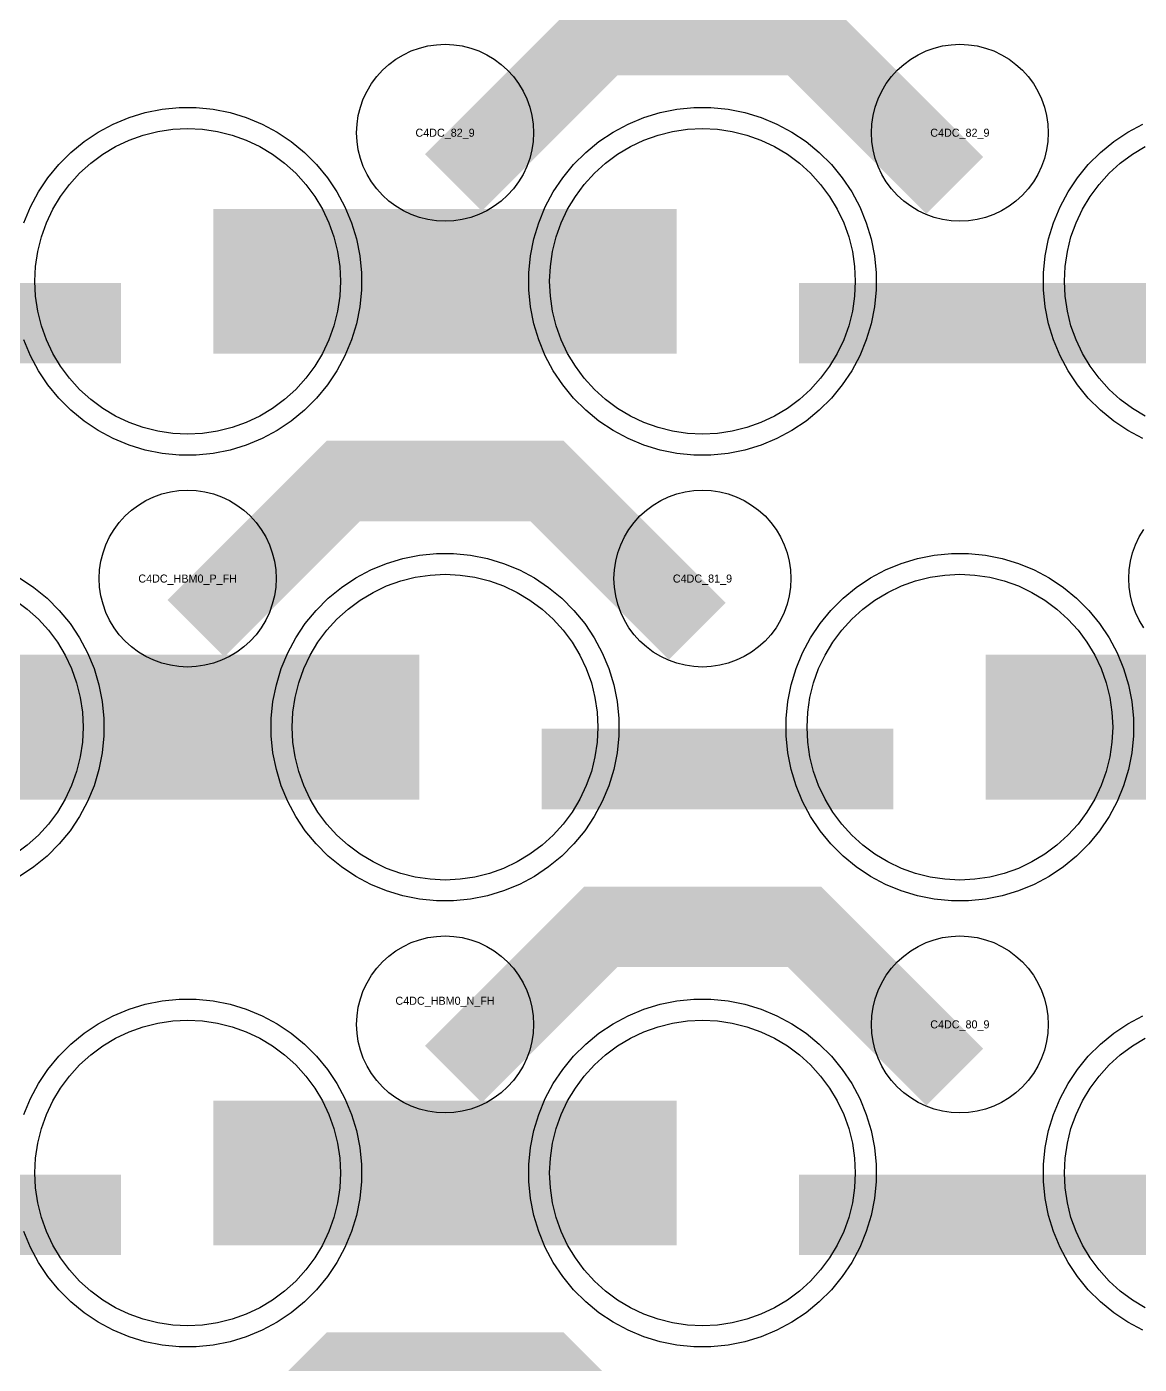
# Model space of a CAD drawing. Extents: x -11880 to 11880, y -14992 to 14992.
# Drawn here: x -9170 to -8824.2, y -3813.9 to -3398.2 of the extents above; entities that cross this region are included whole.
import ezdxf
from ezdxf.enums import TextEntityAlignment as Align

# ---------------------------------------------------------------- set-up
doc = ezdxf.new("R2010")
doc.units = 0
doc.header["$MEASUREMENT"] = 0
for name, color, linetype in [('GDS_775_DT_237', 138, 'CONTINUOUS'), ('RDL1_FS', 34, 'CONTINUOUS'), ('RDL_BS', 160, 'CONTINUOUS')]:
    doc.layers.add(name, color=color, linetype=linetype)

msp = doc.modelspace()

# ---------------------------------------------------------------- linework, layer by layer
at = {"layer": 'RDL1_FS'}
for points in [[(-9120, -3524.819), (-9124.657, -3524.59), (-9129.268, -3523.906), (-9133.791, -3522.774), (-9138.181, -3521.202), (-9142.395, -3519.21), (-9146.395, -3516.812), (-9150.14, -3514.034), (-9153.594, -3510.904), (-9156.724, -3507.45), (-9159.502, -3503.705), (-9161.9, -3499.705), (-9163.892, -3495.491), (-9165.464, -3491.101), (-9166.596, -3486.578), (-9167.28, -3481.967), (-9167.509, -3477.31), (-9167.28, -3472.653), (-9166.596, -3468.042), (-9165.464, -3463.519), (-9163.892, -3459.129), (-9161.9, -3454.915), (-9159.502, -3450.915), (-9156.724, -3447.17), (-9153.594, -3443.716), (-9150.14, -3440.586), (-9146.395, -3437.808), (-9142.395, -3435.41), (-9138.181, -3433.418), (-9133.791, -3431.846), (-9129.268, -3430.714), (-9124.657, -3430.03), (-9120, -3429.801), (-9115.343, -3430.03), (-9110.732, -3430.714), (-9106.209, -3431.846), (-9101.819, -3433.418), (-9097.605, -3435.41), (-9093.605, -3437.808), (-9089.86, -3440.586), (-9086.406, -3443.716), (-9083.276, -3447.17), (-9080.498, -3450.915), (-9078.1, -3454.915), (-9076.108, -3459.129), (-9074.536, -3463.519), (-9073.404, -3468.042), (-9072.72, -3472.653), (-9072.491, -3477.31), (-9072.72, -3481.967), (-9073.404, -3486.578), (-9074.536, -3491.101), (-9076.108, -3495.491), (-9078.1, -3499.705), (-9080.498, -3503.705), (-9083.276, -3507.45), (-9086.406, -3510.904), (-9089.86, -3514.034), (-9093.605, -3516.812), (-9097.605, -3519.21), (-9101.819, -3521.202), (-9106.209, -3522.774), (-9110.732, -3523.906), (-9115.343, -3524.59)], [(-8960, -3524.819), (-8964.657, -3524.59), (-8969.268, -3523.906), (-8973.791, -3522.774), (-8978.181, -3521.202), (-8982.395, -3519.21), (-8986.395, -3516.812), (-8990.14, -3514.034), (-8993.594, -3510.904), (-8996.724, -3507.45), (-8999.502, -3503.705), (-9001.9, -3499.705), (-9003.892, -3495.491), (-9005.464, -3491.101), (-9006.596, -3486.578), (-9007.28, -3481.967), (-9007.509, -3477.31), (-9007.28, -3472.653), (-9006.596, -3468.042), (-9005.464, -3463.519), (-9003.892, -3459.129), (-9001.9, -3454.915), (-8999.502, -3450.915), (-8996.724, -3447.17), (-8993.594, -3443.716), (-8990.14, -3440.586), (-8986.395, -3437.808), (-8982.395, -3435.41), (-8978.181, -3433.418), (-8973.791, -3431.846), (-8969.268, -3430.714), (-8964.657, -3430.03), (-8960, -3429.801), (-8955.343, -3430.03), (-8950.732, -3430.714), (-8946.209, -3431.846), (-8941.819, -3433.418), (-8937.605, -3435.41), (-8933.605, -3437.808), (-8929.86, -3440.586), (-8926.406, -3443.716), (-8923.276, -3447.17), (-8920.498, -3450.915), (-8918.1, -3454.915), (-8916.108, -3459.129), (-8914.536, -3463.519), (-8913.404, -3468.042), (-8912.72, -3472.653), (-8912.491, -3477.31), (-8912.72, -3481.967), (-8913.404, -3486.578), (-8914.536, -3491.101), (-8916.108, -3495.491), (-8918.1, -3499.705), (-8920.498, -3503.705), (-8923.276, -3507.45), (-8926.406, -3510.904), (-8929.86, -3514.034), (-8933.605, -3516.812), (-8937.605, -3519.21), (-8941.819, -3521.202), (-8946.209, -3522.774), (-8950.732, -3523.906), (-8955.343, -3524.59)], [(-9040, -3663.384), (-9044.657, -3663.155), (-9049.268, -3662.471), (-9053.791, -3661.339), (-9058.181, -3659.767), (-9062.395, -3657.775), (-9066.395, -3655.377), (-9070.14, -3652.599), (-9073.594, -3649.469), (-9076.724, -3646.015), (-9079.502, -3642.27), (-9081.9, -3638.27), (-9083.892, -3634.056), (-9085.464, -3629.666), (-9086.596, -3625.143), (-9087.28, -3620.532), (-9087.509, -3615.875), (-9087.28, -3611.218), (-9086.596, -3606.607), (-9085.464, -3602.084), (-9083.892, -3597.694), (-9081.9, -3593.48), (-9079.502, -3589.48), (-9076.724, -3585.735), (-9073.594, -3582.281), (-9070.14, -3579.151), (-9066.395, -3576.373), (-9062.395, -3573.975), (-9058.181, -3571.983), (-9053.791, -3570.411), (-9049.268, -3569.279), (-9044.657, -3568.595), (-9040, -3568.366), (-9035.343, -3568.595), (-9030.732, -3569.279), (-9026.209, -3570.411), (-9021.819, -3571.983), (-9017.605, -3573.975), (-9013.605, -3576.373), (-9009.86, -3579.151), (-9006.406, -3582.281), (-9003.276, -3585.735), (-9000.498, -3589.48), (-8998.1, -3593.48), (-8996.108, -3597.694), (-8994.536, -3602.084), (-8993.404, -3606.607), (-8992.72, -3611.218), (-8992.491, -3615.875), (-8992.72, -3620.532), (-8993.404, -3625.143), (-8994.536, -3629.666), (-8996.108, -3634.056), (-8998.1, -3638.27), (-9000.498, -3642.27), (-9003.276, -3646.015), (-9006.406, -3649.469), (-9009.86, -3652.599), (-9013.605, -3655.377), (-9017.605, -3657.775), (-9021.819, -3659.767), (-9026.209, -3661.339), (-9030.732, -3662.471), (-9035.343, -3663.155)], [(-8880, -3663.384), (-8884.657, -3663.155), (-8889.268, -3662.471), (-8893.791, -3661.339), (-8898.181, -3659.767), (-8902.395, -3657.775), (-8906.395, -3655.377), (-8910.14, -3652.599), (-8913.594, -3649.469), (-8916.724, -3646.015), (-8919.502, -3642.27), (-8921.9, -3638.27), (-8923.892, -3634.056), (-8925.464, -3629.666), (-8926.596, -3625.143), (-8927.28, -3620.532), (-8927.509, -3615.875), (-8927.28, -3611.218), (-8926.596, -3606.607), (-8925.464, -3602.084), (-8923.892, -3597.694), (-8921.9, -3593.48), (-8919.502, -3589.48), (-8916.724, -3585.735), (-8913.594, -3582.281), (-8910.14, -3579.151), (-8906.395, -3576.373), (-8902.395, -3573.975), (-8898.181, -3571.983), (-8893.791, -3570.411), (-8889.268, -3569.279), (-8884.657, -3568.595), (-8880, -3568.366), (-8875.343, -3568.595), (-8870.732, -3569.279), (-8866.209, -3570.411), (-8861.819, -3571.983), (-8857.605, -3573.975), (-8853.605, -3576.373), (-8849.86, -3579.151), (-8846.406, -3582.281), (-8843.276, -3585.735), (-8840.498, -3589.48), (-8838.1, -3593.48), (-8836.108, -3597.694), (-8834.536, -3602.084), (-8833.404, -3606.607), (-8832.72, -3611.218), (-8832.491, -3615.875), (-8832.72, -3620.532), (-8833.404, -3625.143), (-8834.536, -3629.666), (-8836.108, -3634.056), (-8838.1, -3638.27), (-8840.498, -3642.27), (-8843.276, -3646.015), (-8846.406, -3649.469), (-8849.86, -3652.599), (-8853.605, -3655.377), (-8857.605, -3657.775), (-8861.819, -3659.767), (-8866.209, -3661.339), (-8870.732, -3662.471), (-8875.343, -3663.155)]]:
    msp.add_lwpolyline(points, close=True, dxfattribs=at)
for points in [[(-8822.395, -3519.21), (-8826.395, -3516.812), (-8830.14, -3514.034), (-8833.594, -3510.904), (-8836.724, -3507.45), (-8839.502, -3503.705), (-8841.9, -3499.705), (-8843.892, -3495.491), (-8845.464, -3491.101), (-8846.596, -3486.578), (-8847.28, -3481.967), (-8847.509, -3477.31), (-8847.28, -3472.653), (-8846.596, -3468.042), (-8845.464, -3463.519), (-8843.892, -3459.129), (-8841.9, -3454.915), (-8839.502, -3450.915), (-8836.724, -3447.17), (-8833.594, -3443.716), (-8830.14, -3440.586), (-8826.395, -3437.808), (-8822.395, -3435.41)], [(-9173.605, -3576.373), (-9169.86, -3579.151), (-9166.406, -3582.281), (-9163.276, -3585.735), (-9160.498, -3589.48), (-9158.1, -3593.48), (-9156.108, -3597.694), (-9154.536, -3602.084), (-9153.404, -3606.607), (-9152.72, -3611.218), (-9152.491, -3615.875), (-9152.72, -3620.532), (-9153.404, -3625.143), (-9154.536, -3629.666), (-9156.108, -3634.056), (-9158.1, -3638.27), (-9160.498, -3642.27), (-9163.276, -3646.015), (-9166.406, -3649.469), (-9169.86, -3652.599), (-9173.605, -3655.377)]]:
    msp.add_lwpolyline(points, dxfattribs=at)
for points in [[(-9111.998, -3477.31, 45, 45, 0), (-9039.998, -3477.31, 45, 45, 0)], [(-9039.998, -3477.31, 45, 45, 0), (-8967.998, -3477.31, 45, 45, 0)], [(-9191.998, -3615.875, 45, 45, 0), (-9119.998, -3615.875, 45, 45, 0)], [(-9119.998, -3615.875, 45, 45, 0), (-9047.998, -3615.875, 45, 45, 0)], [(-8871.998, -3615.875, 45, 45, 0), (-8799.998, -3615.875, 45, 45, 0)]]:
    msp.add_lwpolyline(points, format="xyseb", dxfattribs=at)
at = {"layer": 'RDL1_FS', "color": 240, "true_color": 0xed1f24}
for points in [[(-9120, -3801.949), (-9124.657, -3801.72), (-9129.268, -3801.036), (-9133.791, -3799.904), (-9138.181, -3798.332), (-9142.395, -3796.34), (-9146.395, -3793.942), (-9150.14, -3791.164), (-9153.594, -3788.034), (-9156.724, -3784.58), (-9159.502, -3780.835), (-9161.9, -3776.835), (-9163.892, -3772.621), (-9165.464, -3768.231), (-9166.596, -3763.708), (-9167.28, -3759.097), (-9167.509, -3754.44), (-9167.28, -3749.783), (-9166.596, -3745.172), (-9165.464, -3740.649), (-9163.892, -3736.259), (-9161.9, -3732.045), (-9159.502, -3728.045), (-9156.724, -3724.3), (-9153.594, -3720.846), (-9150.14, -3717.716), (-9146.395, -3714.938), (-9142.395, -3712.54), (-9138.181, -3710.548), (-9133.791, -3708.976), (-9129.268, -3707.844), (-9124.657, -3707.16), (-9120, -3706.931), (-9115.343, -3707.16), (-9110.732, -3707.844), (-9106.209, -3708.976), (-9101.819, -3710.548), (-9097.605, -3712.54), (-9093.605, -3714.938), (-9089.86, -3717.716), (-9086.406, -3720.846), (-9083.276, -3724.3), (-9080.498, -3728.045), (-9078.1, -3732.045), (-9076.108, -3736.259), (-9074.536, -3740.649), (-9073.404, -3745.172), (-9072.72, -3749.783), (-9072.491, -3754.44), (-9072.72, -3759.097), (-9073.404, -3763.708), (-9074.536, -3768.231), (-9076.108, -3772.621), (-9078.1, -3776.835), (-9080.498, -3780.835), (-9083.276, -3784.58), (-9086.406, -3788.034), (-9089.86, -3791.164), (-9093.605, -3793.942), (-9097.605, -3796.34), (-9101.819, -3798.332), (-9106.209, -3799.904), (-9110.732, -3801.036), (-9115.343, -3801.72)], [(-8960, -3801.949), (-8964.657, -3801.72), (-8969.268, -3801.036), (-8973.791, -3799.904), (-8978.181, -3798.332), (-8982.395, -3796.34), (-8986.395, -3793.942), (-8990.14, -3791.164), (-8993.594, -3788.034), (-8996.724, -3784.58), (-8999.502, -3780.835), (-9001.9, -3776.835), (-9003.892, -3772.621), (-9005.464, -3768.231), (-9006.596, -3763.708), (-9007.28, -3759.097), (-9007.509, -3754.44), (-9007.28, -3749.783), (-9006.596, -3745.172), (-9005.464, -3740.649), (-9003.892, -3736.259), (-9001.9, -3732.045), (-8999.502, -3728.045), (-8996.724, -3724.3), (-8993.594, -3720.846), (-8990.14, -3717.716), (-8986.395, -3714.938), (-8982.395, -3712.54), (-8978.181, -3710.548), (-8973.791, -3708.976), (-8969.268, -3707.844), (-8964.657, -3707.16), (-8960, -3706.931), (-8955.343, -3707.16), (-8950.732, -3707.844), (-8946.209, -3708.976), (-8941.819, -3710.548), (-8937.605, -3712.54), (-8933.605, -3714.938), (-8929.86, -3717.716), (-8926.406, -3720.846), (-8923.276, -3724.3), (-8920.498, -3728.045), (-8918.1, -3732.045), (-8916.108, -3736.259), (-8914.536, -3740.649), (-8913.404, -3745.172), (-8912.72, -3749.783), (-8912.491, -3754.44), (-8912.72, -3759.097), (-8913.404, -3763.708), (-8914.536, -3768.231), (-8916.108, -3772.621), (-8918.1, -3776.835), (-8920.498, -3780.835), (-8923.276, -3784.58), (-8926.406, -3788.034), (-8929.86, -3791.164), (-8933.605, -3793.942), (-8937.605, -3796.34), (-8941.819, -3798.332), (-8946.209, -3799.904), (-8950.732, -3801.036), (-8955.343, -3801.72)]]:
    msp.add_lwpolyline(points, close=True, dxfattribs=at)
msp.add_lwpolyline([(-8822.395, -3796.34), (-8826.395, -3793.942), (-8830.14, -3791.164), (-8833.594, -3788.034), (-8836.724, -3784.58), (-8839.502, -3780.835), (-8841.9, -3776.835), (-8843.892, -3772.621), (-8845.464, -3768.231), (-8846.596, -3763.708), (-8847.28, -3759.097), (-8847.509, -3754.44), (-8847.28, -3749.783), (-8846.596, -3745.172), (-8845.464, -3740.649), (-8843.892, -3736.259), (-8841.9, -3732.045), (-8839.502, -3728.045), (-8836.724, -3724.3), (-8833.594, -3720.846), (-8830.14, -3717.716), (-8826.395, -3714.938), (-8822.395, -3712.54)], dxfattribs=at)
for points in [[(-9111.998, -3754.44, 45, 45, 0), (-9039.998, -3754.44, 45, 45, 0)], [(-9039.998, -3754.44, 45, 45, 0), (-8967.998, -3754.44, 45, 45, 0)]]:
    msp.add_lwpolyline(points, format="xyseb", dxfattribs=at)
at = {"layer": 'RDL_BS'}
for points in [[(-9037.438, -3446.624, 25, 25, 0), (-8991.623, -3400.809, 25, 25, 0), (-8958.07, -3400.809, 25, 25, 0)], [(-8881.599, -3447.523, 25, 25, 0), (-8928.313, -3400.809, 25, 25, 0), (-8958.071, -3400.809, 25, 25, 0)], [(-9249.984, -3490.323, 25, 25, 0), (-9140.719, -3490.323, 25, 25, 0)], [(-8929.984, -3490.323, 25, 25, 0), (-8820.719, -3490.323, 25, 25, 0)], [(-9117.438, -3585.189, 25, 25, 0), (-9071.623, -3539.374, 25, 25, 0), (-9038.07, -3539.374, 25, 25, 0)], [(-8961.599, -3586.088, 25, 25, 0), (-9008.313, -3539.374, 25, 25, 0), (-9038.071, -3539.374, 25, 25, 0)], [(-9009.984, -3628.888, 25, 25, 0), (-8900.719, -3628.888, 25, 25, 0)], [(-9037.438, -3723.754, 25, 25, 0), (-8991.623, -3677.939, 25, 25, 0), (-8958.07, -3677.939, 25, 25, 0)], [(-8881.599, -3724.653, 25, 25, 0), (-8928.313, -3677.939, 25, 25, 0), (-8958.071, -3677.939, 25, 25, 0)], [(-9117.438, -3862.319, 25, 25, 0), (-9071.623, -3816.504, 25, 25, 0), (-9038.07, -3816.504, 25, 25, 0)], [(-8961.599, -3863.218, 25, 25, 0), (-9008.313, -3816.504, 25, 25, 0), (-9038.071, -3816.504, 25, 25, 0)]]:
    msp.add_lwpolyline(points, format="xyseb", dxfattribs=at)
for points in [[(-9040, -3458.616), (-9042.693, -3458.484), (-9045.365, -3458.088), (-9047.984, -3457.431), (-9050.519, -3456.524), (-9052.956, -3455.372), (-9055.28, -3453.979), (-9057.443, -3452.376), (-9059.442, -3450.564), (-9061.254, -3448.565), (-9062.857, -3446.402), (-9064.25, -3444.078), (-9065.402, -3441.641), (-9066.309, -3439.106), (-9066.966, -3436.487), (-9067.362, -3433.815), (-9067.494, -3431.122), (-9067.362, -3428.429), (-9066.966, -3425.757), (-9066.309, -3423.138), (-9065.402, -3420.603), (-9064.25, -3418.166), (-9062.857, -3415.842), (-9061.254, -3413.679), (-9059.442, -3411.68), (-9057.443, -3409.868), (-9055.28, -3408.265), (-9052.956, -3406.872), (-9050.519, -3405.72), (-9047.984, -3404.813), (-9045.365, -3404.156), (-9042.693, -3403.76), (-9040, -3403.628), (-9037.307, -3403.76), (-9034.635, -3404.156), (-9032.016, -3404.813), (-9029.481, -3405.72), (-9027.044, -3406.872), (-9024.72, -3408.265), (-9022.557, -3409.868), (-9020.558, -3411.68), (-9018.746, -3413.679), (-9017.143, -3415.842), (-9015.75, -3418.166), (-9014.598, -3420.603), (-9013.691, -3423.138), (-9013.034, -3425.757), (-9012.638, -3428.429), (-9012.506, -3431.122), (-9012.638, -3433.815), (-9013.034, -3436.487), (-9013.691, -3439.106), (-9014.598, -3441.641), (-9015.75, -3444.078), (-9017.143, -3446.402), (-9018.746, -3448.565), (-9020.558, -3450.564), (-9022.557, -3452.376), (-9024.72, -3453.979), (-9027.044, -3455.372), (-9029.481, -3456.524), (-9032.016, -3457.431), (-9034.635, -3458.088), (-9037.307, -3458.484)], [(-8880, -3458.616), (-8882.693, -3458.484), (-8885.365, -3458.088), (-8887.984, -3457.431), (-8890.519, -3456.524), (-8892.956, -3455.372), (-8895.28, -3453.979), (-8897.443, -3452.376), (-8899.442, -3450.564), (-8901.254, -3448.565), (-8902.857, -3446.402), (-8904.25, -3444.078), (-8905.402, -3441.641), (-8906.309, -3439.106), (-8906.966, -3436.487), (-8907.362, -3433.815), (-8907.494, -3431.122), (-8907.362, -3428.429), (-8906.966, -3425.757), (-8906.309, -3423.138), (-8905.402, -3420.603), (-8904.25, -3418.166), (-8902.857, -3415.842), (-8901.254, -3413.679), (-8899.442, -3411.68), (-8897.443, -3409.868), (-8895.28, -3408.265), (-8892.956, -3406.872), (-8890.519, -3405.72), (-8887.984, -3404.813), (-8885.365, -3404.156), (-8882.693, -3403.76), (-8880, -3403.628), (-8877.307, -3403.76), (-8874.635, -3404.156), (-8872.016, -3404.813), (-8869.481, -3405.72), (-8867.044, -3406.872), (-8864.72, -3408.265), (-8862.557, -3409.868), (-8860.558, -3411.68), (-8858.746, -3413.679), (-8857.143, -3415.842), (-8855.75, -3418.166), (-8854.598, -3420.603), (-8853.691, -3423.138), (-8853.034, -3425.757), (-8852.638, -3428.429), (-8852.506, -3431.122), (-8852.638, -3433.815), (-8853.034, -3436.487), (-8853.691, -3439.106), (-8854.598, -3441.641), (-8855.75, -3444.078), (-8857.143, -3446.402), (-8858.746, -3448.565), (-8860.558, -3450.564), (-8862.557, -3452.376), (-8864.72, -3453.979), (-8867.044, -3455.372), (-8869.481, -3456.524), (-8872.016, -3457.431), (-8874.635, -3458.088), (-8877.307, -3458.484)], [(-8962.644, -3531.31), (-8967.938, -3530.793), (-8973.165, -3529.747), (-8978.205, -3528.216), (-8983.115, -3526.185), (-8987.777, -3523.693), (-8992.191, -3520.746), (-8996.292, -3517.384), (-9000.074, -3513.602), (-9003.436, -3509.501), (-9006.383, -3505.087), (-9008.875, -3500.425), (-9010.906, -3495.515), (-9012.437, -3490.475), (-9013.483, -3485.248), (-9014, -3479.954), (-9014, -3474.666), (-9013.483, -3469.372), (-9012.437, -3464.145), (-9010.906, -3459.105), (-9008.875, -3454.195), (-9006.383, -3449.533), (-9003.436, -3445.119), (-9000.074, -3441.018), (-8996.292, -3437.236), (-8992.191, -3433.874), (-8987.777, -3430.927), (-8983.115, -3428.435), (-8978.205, -3426.404), (-8973.165, -3424.873), (-8967.938, -3423.827), (-8962.644, -3423.31), (-8957.356, -3423.31), (-8952.062, -3423.827), (-8946.835, -3424.873), (-8941.795, -3426.404), (-8936.885, -3428.435), (-8932.223, -3430.927), (-8927.809, -3433.874), (-8923.708, -3437.236), (-8919.926, -3441.018), (-8916.564, -3445.119), (-8913.617, -3449.533), (-8911.125, -3454.195), (-8909.094, -3459.105), (-8907.563, -3464.145), (-8906.517, -3469.372), (-8906, -3474.666), (-8906, -3479.954), (-8906.517, -3485.248), (-8907.563, -3490.475), (-8909.094, -3495.515), (-8911.125, -3500.425), (-8913.617, -3505.087), (-8916.564, -3509.501), (-8919.926, -3513.602), (-8923.708, -3517.384), (-8927.809, -3520.746), (-8932.223, -3523.693), (-8936.885, -3526.185), (-8941.795, -3528.216), (-8946.835, -3529.747), (-8952.062, -3530.793), (-8957.356, -3531.31)], [(-9120, -3597.181), (-9122.693, -3597.049), (-9125.365, -3596.653), (-9127.984, -3595.996), (-9130.519, -3595.089), (-9132.956, -3593.937), (-9135.28, -3592.544), (-9137.443, -3590.941), (-9139.442, -3589.129), (-9141.254, -3587.13), (-9142.857, -3584.967), (-9144.25, -3582.643), (-9145.402, -3580.206), (-9146.309, -3577.671), (-9146.966, -3575.052), (-9147.362, -3572.38), (-9147.494, -3569.687), (-9147.362, -3566.994), (-9146.966, -3564.322), (-9146.309, -3561.703), (-9145.402, -3559.168), (-9144.25, -3556.731), (-9142.857, -3554.407), (-9141.254, -3552.244), (-9139.442, -3550.245), (-9137.443, -3548.433), (-9135.28, -3546.83), (-9132.956, -3545.437), (-9130.519, -3544.285), (-9127.984, -3543.378), (-9125.365, -3542.721), (-9122.693, -3542.325), (-9120, -3542.193), (-9117.307, -3542.325), (-9114.635, -3542.721), (-9112.016, -3543.378), (-9109.481, -3544.285), (-9107.044, -3545.437), (-9104.72, -3546.83), (-9102.557, -3548.433), (-9100.558, -3550.245), (-9098.746, -3552.244), (-9097.143, -3554.407), (-9095.75, -3556.731), (-9094.598, -3559.168), (-9093.691, -3561.703), (-9093.034, -3564.322), (-9092.638, -3566.994), (-9092.506, -3569.687), (-9092.638, -3572.38), (-9093.034, -3575.052), (-9093.691, -3577.671), (-9094.598, -3580.206), (-9095.75, -3582.643), (-9097.143, -3584.967), (-9098.746, -3587.13), (-9100.558, -3589.129), (-9102.557, -3590.941), (-9104.72, -3592.544), (-9107.044, -3593.937), (-9109.481, -3595.089), (-9112.016, -3595.996), (-9114.635, -3596.653), (-9117.307, -3597.049)], [(-8960, -3597.181), (-8962.693, -3597.049), (-8965.365, -3596.653), (-8967.984, -3595.996), (-8970.519, -3595.089), (-8972.956, -3593.937), (-8975.28, -3592.544), (-8977.443, -3590.941), (-8979.442, -3589.129), (-8981.254, -3587.13), (-8982.857, -3584.967), (-8984.25, -3582.643), (-8985.402, -3580.206), (-8986.309, -3577.671), (-8986.966, -3575.052), (-8987.362, -3572.38), (-8987.494, -3569.687), (-8987.362, -3566.994), (-8986.966, -3564.322), (-8986.309, -3561.703), (-8985.402, -3559.168), (-8984.25, -3556.731), (-8982.857, -3554.407), (-8981.254, -3552.244), (-8979.442, -3550.245), (-8977.443, -3548.433), (-8975.28, -3546.83), (-8972.956, -3545.437), (-8970.519, -3544.285), (-8967.984, -3543.378), (-8965.365, -3542.721), (-8962.693, -3542.325), (-8960, -3542.193), (-8957.307, -3542.325), (-8954.635, -3542.721), (-8952.016, -3543.378), (-8949.481, -3544.285), (-8947.044, -3545.437), (-8944.72, -3546.83), (-8942.557, -3548.433), (-8940.558, -3550.245), (-8938.746, -3552.244), (-8937.143, -3554.407), (-8935.75, -3556.731), (-8934.598, -3559.168), (-8933.691, -3561.703), (-8933.034, -3564.322), (-8932.638, -3566.994), (-8932.506, -3569.687), (-8932.638, -3572.38), (-8933.034, -3575.052), (-8933.691, -3577.671), (-8934.598, -3580.206), (-8935.75, -3582.643), (-8937.143, -3584.967), (-8938.746, -3587.13), (-8940.558, -3589.129), (-8942.557, -3590.941), (-8944.72, -3592.544), (-8947.044, -3593.937), (-8949.481, -3595.089), (-8952.016, -3595.996), (-8954.635, -3596.653), (-8957.307, -3597.049)], [(-9042.644, -3669.875), (-9047.938, -3669.358), (-9053.165, -3668.312), (-9058.205, -3666.781), (-9063.115, -3664.75), (-9067.777, -3662.258), (-9072.191, -3659.311), (-9076.292, -3655.949), (-9080.074, -3652.167), (-9083.436, -3648.066), (-9086.383, -3643.652), (-9088.875, -3638.99), (-9090.906, -3634.08), (-9092.437, -3629.04), (-9093.483, -3623.813), (-9094, -3618.519), (-9094, -3613.231), (-9093.483, -3607.937), (-9092.437, -3602.71), (-9090.906, -3597.67), (-9088.875, -3592.76), (-9086.383, -3588.098), (-9083.436, -3583.684), (-9080.074, -3579.583), (-9076.292, -3575.801), (-9072.191, -3572.439), (-9067.777, -3569.492), (-9063.115, -3567), (-9058.205, -3564.969), (-9053.165, -3563.438), (-9047.938, -3562.392), (-9042.644, -3561.875), (-9037.356, -3561.875), (-9032.062, -3562.392), (-9026.835, -3563.438), (-9021.795, -3564.969), (-9016.885, -3567), (-9012.223, -3569.492), (-9007.809, -3572.439), (-9003.708, -3575.801), (-8999.926, -3579.583), (-8996.564, -3583.684), (-8993.617, -3588.098), (-8991.125, -3592.76), (-8989.094, -3597.67), (-8987.563, -3602.71), (-8986.517, -3607.937), (-8986, -3613.231), (-8986, -3618.519), (-8986.517, -3623.813), (-8987.563, -3629.04), (-8989.094, -3634.08), (-8991.125, -3638.99), (-8993.617, -3643.652), (-8996.564, -3648.066), (-8999.926, -3652.167), (-9003.708, -3655.949), (-9007.809, -3659.311), (-9012.223, -3662.258), (-9016.885, -3664.75), (-9021.795, -3666.781), (-9026.835, -3668.312), (-9032.062, -3669.358), (-9037.356, -3669.875)], [(-8882.644, -3669.875), (-8887.938, -3669.358), (-8893.165, -3668.312), (-8898.205, -3666.781), (-8903.115, -3664.75), (-8907.777, -3662.258), (-8912.191, -3659.311), (-8916.292, -3655.949), (-8920.074, -3652.167), (-8923.436, -3648.066), (-8926.383, -3643.652), (-8928.875, -3638.99), (-8930.906, -3634.08), (-8932.437, -3629.04), (-8933.483, -3623.813), (-8934, -3618.519), (-8934, -3613.231), (-8933.483, -3607.937), (-8932.437, -3602.71), (-8930.906, -3597.67), (-8928.875, -3592.76), (-8926.383, -3588.098), (-8923.436, -3583.684), (-8920.074, -3579.583), (-8916.292, -3575.801), (-8912.191, -3572.439), (-8907.777, -3569.492), (-8903.115, -3567), (-8898.205, -3564.969), (-8893.165, -3563.438), (-8887.938, -3562.392), (-8882.644, -3561.875), (-8877.356, -3561.875), (-8872.062, -3562.392), (-8866.835, -3563.438), (-8861.795, -3564.969), (-8856.885, -3567), (-8852.223, -3569.492), (-8847.809, -3572.439), (-8843.708, -3575.801), (-8839.926, -3579.583), (-8836.564, -3583.684), (-8833.617, -3588.098), (-8831.125, -3592.76), (-8829.094, -3597.67), (-8827.563, -3602.71), (-8826.517, -3607.937), (-8826, -3613.231), (-8826, -3618.519), (-8826.517, -3623.813), (-8827.563, -3629.04), (-8829.094, -3634.08), (-8831.125, -3638.99), (-8833.617, -3643.652), (-8836.564, -3648.066), (-8839.926, -3652.167), (-8843.708, -3655.949), (-8847.809, -3659.311), (-8852.223, -3662.258), (-8856.885, -3664.75), (-8861.795, -3666.781), (-8866.835, -3668.312), (-8872.062, -3669.358), (-8877.356, -3669.875)], [(-9040, -3735.746), (-9042.693, -3735.614), (-9045.365, -3735.218), (-9047.984, -3734.561), (-9050.519, -3733.654), (-9052.956, -3732.502), (-9055.28, -3731.109), (-9057.443, -3729.506), (-9059.442, -3727.694), (-9061.254, -3725.695), (-9062.857, -3723.532), (-9064.25, -3721.208), (-9065.402, -3718.771), (-9066.309, -3716.236), (-9066.966, -3713.617), (-9067.362, -3710.945), (-9067.494, -3708.252), (-9067.362, -3705.559), (-9066.966, -3702.887), (-9066.309, -3700.268), (-9065.402, -3697.733), (-9064.25, -3695.296), (-9062.857, -3692.972), (-9061.254, -3690.809), (-9059.442, -3688.81), (-9057.443, -3686.998), (-9055.28, -3685.395), (-9052.956, -3684.002), (-9050.519, -3682.85), (-9047.984, -3681.943), (-9045.365, -3681.286), (-9042.693, -3680.89), (-9040, -3680.758), (-9037.307, -3680.89), (-9034.635, -3681.286), (-9032.016, -3681.943), (-9029.481, -3682.85), (-9027.044, -3684.002), (-9024.72, -3685.395), (-9022.557, -3686.998), (-9020.558, -3688.81), (-9018.746, -3690.809), (-9017.143, -3692.972), (-9015.75, -3695.296), (-9014.598, -3697.733), (-9013.691, -3700.268), (-9013.034, -3702.887), (-9012.638, -3705.559), (-9012.506, -3708.252), (-9012.638, -3710.945), (-9013.034, -3713.617), (-9013.691, -3716.236), (-9014.598, -3718.771), (-9015.75, -3721.208), (-9017.143, -3723.532), (-9018.746, -3725.695), (-9020.558, -3727.694), (-9022.557, -3729.506), (-9024.72, -3731.109), (-9027.044, -3732.502), (-9029.481, -3733.654), (-9032.016, -3734.561), (-9034.635, -3735.218), (-9037.307, -3735.614)], [(-8880, -3735.746), (-8882.693, -3735.614), (-8885.365, -3735.218), (-8887.984, -3734.561), (-8890.519, -3733.654), (-8892.956, -3732.502), (-8895.28, -3731.109), (-8897.443, -3729.506), (-8899.442, -3727.694), (-8901.254, -3725.695), (-8902.857, -3723.532), (-8904.25, -3721.208), (-8905.402, -3718.771), (-8906.309, -3716.236), (-8906.966, -3713.617), (-8907.362, -3710.945), (-8907.494, -3708.252), (-8907.362, -3705.559), (-8906.966, -3702.887), (-8906.309, -3700.268), (-8905.402, -3697.733), (-8904.25, -3695.296), (-8902.857, -3692.972), (-8901.254, -3690.809), (-8899.442, -3688.81), (-8897.443, -3686.998), (-8895.28, -3685.395), (-8892.956, -3684.002), (-8890.519, -3682.85), (-8887.984, -3681.943), (-8885.365, -3681.286), (-8882.693, -3680.89), (-8880, -3680.758), (-8877.307, -3680.89), (-8874.635, -3681.286), (-8872.016, -3681.943), (-8869.481, -3682.85), (-8867.044, -3684.002), (-8864.72, -3685.395), (-8862.557, -3686.998), (-8860.558, -3688.81), (-8858.746, -3690.809), (-8857.143, -3692.972), (-8855.75, -3695.296), (-8854.598, -3697.733), (-8853.691, -3700.268), (-8853.034, -3702.887), (-8852.638, -3705.559), (-8852.506, -3708.252), (-8852.638, -3710.945), (-8853.034, -3713.617), (-8853.691, -3716.236), (-8854.598, -3718.771), (-8855.75, -3721.208), (-8857.143, -3723.532), (-8858.746, -3725.695), (-8860.558, -3727.694), (-8862.557, -3729.506), (-8864.72, -3731.109), (-8867.044, -3732.502), (-8869.481, -3733.654), (-8872.016, -3734.561), (-8874.635, -3735.218), (-8877.307, -3735.614)]]:
    msp.add_lwpolyline(points, close=True, dxfattribs=at)
for points in [[(-9170.906, -3459.105), (-9168.875, -3454.195), (-9166.383, -3449.533), (-9163.436, -3445.119), (-9160.074, -3441.018), (-9156.292, -3437.236), (-9152.191, -3433.874), (-9147.777, -3430.927), (-9143.115, -3428.435), (-9138.205, -3426.404), (-9133.165, -3424.873), (-9127.938, -3423.827), (-9122.644, -3423.31), (-9117.356, -3423.31), (-9112.062, -3423.827), (-9106.835, -3424.873), (-9101.795, -3426.404), (-9096.885, -3428.435), (-9092.223, -3430.927), (-9087.809, -3433.874), (-9083.708, -3437.236), (-9079.926, -3441.018), (-9076.564, -3445.119), (-9073.617, -3449.533), (-9071.125, -3454.195), (-9069.094, -3459.105), (-9067.563, -3464.145), (-9066.517, -3469.372), (-9066, -3474.666), (-9066, -3479.954), (-9066.517, -3485.248), (-9067.563, -3490.475), (-9069.094, -3495.515), (-9071.125, -3500.425), (-9073.617, -3505.087), (-9076.564, -3509.501), (-9079.926, -3513.602), (-9083.708, -3517.384), (-9087.809, -3520.746), (-9092.223, -3523.693), (-9096.885, -3526.185), (-9101.795, -3528.216), (-9106.835, -3529.747), (-9112.062, -3530.793), (-9117.356, -3531.31), (-9122.644, -3531.31), (-9127.938, -3530.793), (-9133.165, -3529.747), (-9138.205, -3528.216), (-9143.115, -3526.185), (-9147.777, -3523.693), (-9152.191, -3520.746), (-9156.292, -3517.384), (-9160.074, -3513.602), (-9163.436, -3509.501), (-9166.383, -3505.087), (-9168.875, -3500.425), (-9170.906, -3495.515)], [(-8823.115, -3526.185), (-8827.777, -3523.693), (-8832.191, -3520.746), (-8836.292, -3517.384), (-8840.074, -3513.602), (-8843.436, -3509.501), (-8846.383, -3505.087), (-8848.875, -3500.425), (-8850.906, -3495.515), (-8852.437, -3490.475), (-8853.483, -3485.248), (-8854, -3479.954), (-8854, -3474.666), (-8853.483, -3469.372), (-8852.437, -3464.145), (-8850.906, -3459.105), (-8848.875, -3454.195), (-8846.383, -3449.533), (-8843.436, -3445.119), (-8840.074, -3441.018), (-8836.292, -3437.236), (-8832.191, -3433.874), (-8827.777, -3430.927), (-8823.115, -3428.435)], [(-8822.857, -3584.967), (-8824.25, -3582.643), (-8825.402, -3580.206), (-8826.309, -3577.671), (-8826.966, -3575.052), (-8827.362, -3572.38), (-8827.494, -3569.687), (-8827.362, -3566.994), (-8826.966, -3564.322), (-8826.309, -3561.703), (-8825.402, -3559.168), (-8824.25, -3556.731), (-8822.857, -3554.407)], [(-9172.223, -3569.492), (-9167.809, -3572.439), (-9163.708, -3575.801), (-9159.926, -3579.583), (-9156.564, -3583.684), (-9153.617, -3588.098), (-9151.125, -3592.76), (-9149.094, -3597.67), (-9147.563, -3602.71), (-9146.517, -3607.937), (-9146, -3613.231), (-9146, -3618.519), (-9146.517, -3623.813), (-9147.563, -3629.04), (-9149.094, -3634.08), (-9151.125, -3638.99), (-9153.617, -3643.652), (-9156.564, -3648.066), (-9159.926, -3652.167), (-9163.708, -3655.949), (-9167.809, -3659.311), (-9172.223, -3662.258)]]:
    msp.add_lwpolyline(points, dxfattribs=at)
at = {"layer": 'RDL_BS', "color": 240, "true_color": 0xed1f24}
for points in [[(-9170.906, -3736.235), (-9168.875, -3731.325), (-9166.383, -3726.663), (-9163.436, -3722.249), (-9160.074, -3718.148), (-9156.292, -3714.366), (-9152.191, -3711.004), (-9147.777, -3708.057), (-9143.115, -3705.565), (-9138.205, -3703.534), (-9133.165, -3702.003), (-9127.938, -3700.957), (-9122.644, -3700.44), (-9117.356, -3700.44), (-9112.062, -3700.957), (-9106.835, -3702.003), (-9101.795, -3703.534), (-9096.885, -3705.565), (-9092.223, -3708.057), (-9087.809, -3711.004), (-9083.708, -3714.366), (-9079.926, -3718.148), (-9076.564, -3722.249), (-9073.617, -3726.663), (-9071.125, -3731.325), (-9069.094, -3736.235), (-9067.563, -3741.275), (-9066.517, -3746.502), (-9066, -3751.796), (-9066, -3757.084), (-9066.517, -3762.378), (-9067.563, -3767.605), (-9069.094, -3772.645), (-9071.125, -3777.555), (-9073.617, -3782.217), (-9076.564, -3786.631), (-9079.926, -3790.732), (-9083.708, -3794.514), (-9087.809, -3797.876), (-9092.223, -3800.823), (-9096.885, -3803.315), (-9101.795, -3805.346), (-9106.835, -3806.877), (-9112.062, -3807.923), (-9117.356, -3808.44), (-9122.644, -3808.44), (-9127.938, -3807.923), (-9133.165, -3806.877), (-9138.205, -3805.346), (-9143.115, -3803.315), (-9147.777, -3800.823), (-9152.191, -3797.876), (-9156.292, -3794.514), (-9160.074, -3790.732), (-9163.436, -3786.631), (-9166.383, -3782.217), (-9168.875, -3777.555), (-9170.906, -3772.645)], [(-8823.115, -3803.315), (-8827.777, -3800.823), (-8832.191, -3797.876), (-8836.292, -3794.514), (-8840.074, -3790.732), (-8843.436, -3786.631), (-8846.383, -3782.217), (-8848.875, -3777.555), (-8850.906, -3772.645), (-8852.437, -3767.605), (-8853.483, -3762.378), (-8854, -3757.084), (-8854, -3751.796), (-8853.483, -3746.502), (-8852.437, -3741.275), (-8850.906, -3736.235), (-8848.875, -3731.325), (-8846.383, -3726.663), (-8843.436, -3722.249), (-8840.074, -3718.148), (-8836.292, -3714.366), (-8832.191, -3711.004), (-8827.777, -3708.057), (-8823.115, -3705.565)]]:
    msp.add_lwpolyline(points, dxfattribs=at)
msp.add_lwpolyline([(-8962.644, -3808.44), (-8967.938, -3807.923), (-8973.165, -3806.877), (-8978.205, -3805.346), (-8983.115, -3803.315), (-8987.777, -3800.823), (-8992.191, -3797.876), (-8996.292, -3794.514), (-9000.074, -3790.732), (-9003.436, -3786.631), (-9006.383, -3782.217), (-9008.875, -3777.555), (-9010.906, -3772.645), (-9012.437, -3767.605), (-9013.483, -3762.378), (-9014, -3757.084), (-9014, -3751.796), (-9013.483, -3746.502), (-9012.437, -3741.275), (-9010.906, -3736.235), (-9008.875, -3731.325), (-9006.383, -3726.663), (-9003.436, -3722.249), (-9000.074, -3718.148), (-8996.292, -3714.366), (-8992.191, -3711.004), (-8987.777, -3708.057), (-8983.115, -3705.565), (-8978.205, -3703.534), (-8973.165, -3702.003), (-8967.938, -3700.957), (-8962.644, -3700.44), (-8957.356, -3700.44), (-8952.062, -3700.957), (-8946.835, -3702.003), (-8941.795, -3703.534), (-8936.885, -3705.565), (-8932.223, -3708.057), (-8927.809, -3711.004), (-8923.708, -3714.366), (-8919.926, -3718.148), (-8916.564, -3722.249), (-8913.617, -3726.663), (-8911.125, -3731.325), (-8909.094, -3736.235), (-8907.563, -3741.275), (-8906.517, -3746.502), (-8906, -3751.796), (-8906, -3757.084), (-8906.517, -3762.378), (-8907.563, -3767.605), (-8909.094, -3772.645), (-8911.125, -3777.555), (-8913.617, -3782.217), (-8916.564, -3786.631), (-8919.926, -3790.732), (-8923.708, -3794.514), (-8927.809, -3797.876), (-8932.223, -3800.823), (-8936.885, -3803.315), (-8941.795, -3805.346), (-8946.835, -3806.877), (-8952.062, -3807.923), (-8957.356, -3808.44)], close=True, dxfattribs=at)
for points in [[(-9249.984, -3767.453, 25, 25, 0), (-9140.719, -3767.453, 25, 25, 0)], [(-8929.984, -3767.453, 25, 25, 0), (-8820.719, -3767.453, 25, 25, 0)]]:
    msp.add_lwpolyline(points, format="xyseb", dxfattribs=at)

# ---------------------------------------------------------------- texts
at = {"layer": 'GDS_775_DT_237'}
for s, p in [('C4DC_82_9', (-9040, -3431.122)), ('C4DC_82_9', (-9040, -3431.122)), ('C4DC_82_9', (-8880, -3431.122)), ('C4DC_82_9', (-8880, -3431.122)), ('C4DC_HBM0_P_FH', (-9120, -3569.687)), ('C4DC_HBM0_P_FH', (-9120, -3569.687)), ('C4DC_81_9', (-8960, -3569.687)), ('C4DC_81_9', (-8960, -3569.687)), ('C4DC_80_9', (-8880, -3708.252)), ('C4DC_80_9', (-8880, -3708.252))]:
    msp.add_text(s, height=2.5, dxfattribs=at).set_placement(p, align=Align.MIDDLE_CENTER)
at = {"layer": 'GDS_775_DT_237', "color": 1}
msp.add_text('C4DC_HBM0_N_FH', height=2.5, dxfattribs=at).set_placement((-9040, -3700.907), align=Align.MIDDLE_CENTER)

doc.saveas('drawing.dxf')
